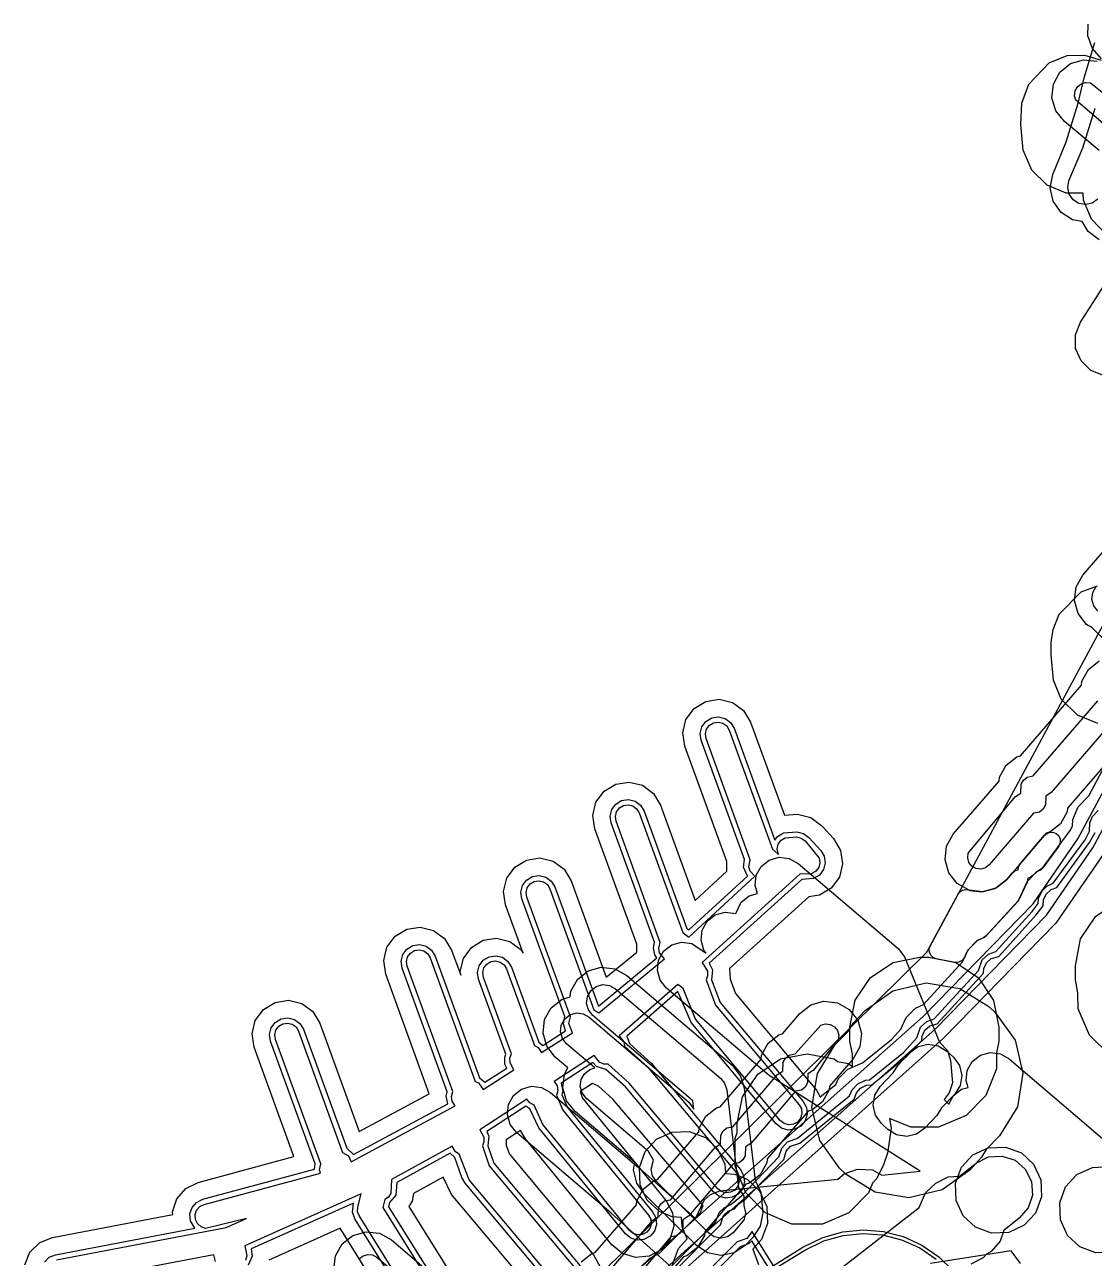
# Model space of a CAD drawing. Header units: metres. Extents: x -2677 to -840, y 169 to 1487.
# Drawn here: x -2060.7 to -1999.6, y 335.8 to 406.3 of the extents above; entities that cross this region are included whole.
import ezdxf

# ---------------------------------------------------------------- set-up
doc = ezdxf.new("R2010")
doc.units = ezdxf.units.M
for name, color, linetype in [('AI_GREENING_ALLOWED_ZONE', 4, 'Continuous'), ('AI_GREENING_EXCLUSIONS', 1, 'Continuous'), ('AI_GREENING_LAWN', 82, 'Continuous')]:
    doc.layers.add(name, color=color, linetype=linetype)

msp = doc.modelspace()

# ---------------------------------------------------------------- linework, layer by layer
at = {"layer": 'AI_GREENING_ALLOWED_ZONE'}
msp.add_lwpolyline([(-2008.604, 352.939), (-2008.776, 353.009), (-2008.911, 353.136), (-2008.99, 353.304), (-2009.003, 353.489), (-2008.947, 353.666), (-2007.357, 356.633), (-2007.25, 356.77), (-2007.103, 356.861), (-2006.933, 356.897), (-2006.761, 356.873), (-2006.682, 356.847), (-2006.005, 356.766), (-2005.908, 356.773), (-2005.252, 356.957), (-2005.166, 357.001), (-2004.61, 357.438), (-2004.575, 357.472), (-2004.246, 357.856), (-2004.085, 357.981), (-2003.929, 358.02), (-2003.905, 358.199), (-2003.811, 358.365), (-2002.414, 359.996), (-2002.17, 360.152), (-2002.139, 360.161), (-2001.934, 360.174), (-2001.741, 360.105), (-2001.592, 359.963), (-2001.513, 359.774), (-2001.516, 359.569), (-2001.601, 359.382), (-2002.516, 358.142), (-2002.696, 357.992), (-2002.81, 357.935), (-2002.875, 357.888), (-2003.077, 357.686), (-2003.235, 357.58), (-2003.372, 357.55), (-2003.366, 357.52), (-2003.412, 357.322), (-2003.864, 356.342), (-2003.949, 356.215), (-2005.74, 354.256), (-2005.899, 354.139), (-2006.223, 353.989), (-2006.294, 353.94), (-2006.771, 353.463), (-2006.822, 353.389), (-2006.99, 353.014), (-2007.124, 352.837), (-2007.322, 352.735), (-2007.544, 352.729), (-2008.604, 352.939)], close=True, dxfattribs=at)
at = {"layer": 'AI_GREENING_EXCLUSIONS'}
for points in [[(-1999.164, 404.395), (-1999.681, 404.979), (-1999.937, 405.716), (-1999.917, 406.375)], [(-1999.294, 394.051), (-1999.921, 394.516), (-2000.272, 395.101), (-2000.81, 395.196), (-2001.468, 395.615), (-2001.916, 396.255), (-2002.084, 397.017), (-2001.949, 397.785), (-2001.185, 399.643), (-2000.486, 401.851), (-2000.153, 403.309), (-1999.545, 405.321)], [(-1998.884, 394.35), (-1999.739, 395.227), (-2000.192, 396.311), (-2000.209, 396.704), (-2001.181, 396.72), (-2002.264, 397.174), (-2003.141, 398.029), (-2003.639, 399.179), (-2003.772, 400.633), (-2003.704, 401.855), (-2003.316, 402.953), (-2002.155, 404.174), (-2001.125, 404.582), (-2000.131, 404.608), (-1999.182, 404.308)], [(-1999.285, 399.161), (-2001.276, 400.81), (-2001.768, 401.416), (-2001.991, 402.164), (-2001.911, 402.94), (-2001.54, 403.626), (-2000.935, 404.119), (-2000.187, 404.342), (-1999.411, 404.262)], [(-1998.148, 399.908), (-2000.619, 402.023), (-2000.697, 402.285), (-2000.669, 402.557), (-2000.539, 402.797), (-2000.327, 402.969), (-2000.065, 403.048), (-1999.794, 403.019), (-1997.217, 400.954)], [(-1999.363, 396.368), (-1999.682, 396.145), (-2000.063, 396.06), (-2000.448, 396.128), (-2000.777, 396.338), (-2001, 396.657), (-2001.085, 397.038), (-2001.017, 397.423), (-2000.234, 399.309), (-1999.518, 401.576)], [(-1999.038, 386.291), (-1999.763, 386.577), (-2000.325, 387.12), (-2000.635, 387.836), (-2000.648, 388.616), (-2000.362, 389.342), (-1996.126, 395.919)], [(-1998.885, 371.074), (-1999.687, 371.866), (-2000.019, 372.055), (-2000.499, 372.671), (-2000.705, 373.423), (-2000.609, 374.198), (-2000.223, 374.876), (-1987.094, 390.05)], [(-1999.368, 366.385), (-2000.533, 366.855), (-2001.455, 367.777), (-2001.908, 368.861), (-2002.041, 370.314), (-2002.04, 371.032), (-2001.923, 371.759), (-2001.584, 372.634), (-2000.325, 373.913), (-1999.394, 374.263)], [(-1999.365, 372.811), (-1999.605, 373.119), (-1999.708, 373.496), (-1999.66, 373.883), (-1999.467, 374.222)], [(-1997.622, 365.588), (-2001.098, 361.552), (-2001.125, 361.329), (-2001.507, 360.648), (-2002.12, 360.166), (-2002.316, 360.111), (-2004.591, 357.453), (-2005.204, 356.971), (-2005.956, 356.76), (-2006.731, 356.852), (-2007.411, 357.235), (-2007.893, 357.848), (-2008.104, 358.599), (-2008.012, 359.374), (-2007.63, 360.054), (-2005.012, 363.093), (-2004.986, 363.316), (-2004.603, 363.997), (-2003.99, 364.479), (-2003.795, 364.534), (-2000.31, 368.578), (-2000.31, 368.578), (-2000.283, 368.801), (-1999.899, 369.481), (-1999.284, 369.961)], [(-2060.725, 335.435), (-2060.421, 336.154), (-2059.865, 336.702), (-2059.141, 336.995), (-2052.26, 338.31), (-2052.27, 338.473), (-2052.02, 339.212), (-2051.506, 339.799), (-2050.807, 340.145), (-2045.328, 341.618), (-2047.607, 347.878), (-2047.725, 348.649), (-2047.54, 349.407), (-2047.079, 350.036), (-2046.411, 350.441), (-2045.64, 350.56), (-2044.882, 350.374), (-2044.253, 349.913), (-2043.848, 349.246), (-2041.595, 343.054), (-2037.6, 345.208), (-2040.079, 352.063), (-2040.198, 352.834), (-2040.012, 353.592), (-2039.551, 354.221), (-2038.883, 354.626), (-2038.112, 354.745), (-2037.354, 354.559), (-2036.725, 354.098), (-2036.32, 353.431), (-2035.797, 351.995), (-2035.829, 352.199), (-2035.643, 352.957), (-2035.182, 353.586), (-2034.515, 353.991), (-2033.744, 354.11), (-2032.986, 353.924), (-2032.356, 353.463), (-2032.229, 353.253), (-2033.234, 356.015), (-2033.353, 356.786), (-2033.167, 357.544), (-2032.706, 358.174), (-2032.039, 358.578), (-2031.267, 358.697), (-2030.509, 358.512), (-2029.88, 358.05), (-2029.475, 357.383), (-2027.472, 351.88), (-2025.727, 353.321), (-2025.73, 353.762), (-2028.13, 360.356), (-2028.249, 361.127), (-2028.063, 361.885), (-2027.602, 362.515), (-2026.935, 362.919), (-2026.164, 363.038), (-2025.406, 362.853), (-2024.776, 362.391), (-2024.371, 361.724), (-2022.388, 356.274), (-2020.582, 357.939), (-2020.582, 358.49), (-2022.984, 365.089), (-2023.103, 365.86), (-2022.917, 366.618), (-2022.456, 367.248), (-2021.788, 367.652), (-2021.017, 367.771), (-2020.259, 367.586), (-2019.63, 367.124), (-2019.225, 366.457), (-2017.289, 361.138), (-2016.53, 361.197), (-2015.773, 361.008), (-2015.146, 360.544), (-2014.473, 359.803), (-2014.072, 359.134), (-2013.957, 358.362), (-2014.146, 357.605), (-2014.61, 356.978), (-2015.279, 356.576), (-2015.898, 356.484), (-2020.421, 352.379), (-2020.398, 351.776), (-2020.09, 350.946), (-2015.453, 345.42), (-2015.241, 345.034), (-2014.356, 345.747), (-2014.196, 346.081), (-2013.656, 346.621), (-2012.822, 346.984), (-2011.173, 348.312), (-2010.627, 348.91), (-2010.329, 349.574), (-2009.789, 350.114), (-2009.333, 350.325), (-2007.102, 352.766), (-2006.803, 353.431), (-2006.263, 353.971), (-2005.808, 354.182), (-2003.897, 356.272), (-2003.387, 357.377), (-2002.846, 357.917), (-2002.588, 358.045), (-2000.946, 360.27), (-2000.816, 360.513), (-2000.797, 360.9), (-2000.495, 361.622), (-1999.89, 362.249), (-1998.34, 365.155)], [(-1998.347, 366.739), (-2002.036, 362.437), (-2002.347, 362.241), (-2002.361, 361.732), (-2002.494, 361.494), (-2002.709, 361.325), (-2003.044, 361.26), (-2005.579, 358.299), (-2005.793, 358.13), (-2006.056, 358.056), (-2006.327, 358.088), (-2006.566, 358.222), (-2006.734, 358.437), (-2006.808, 358.7), (-2006.776, 358.971), (-2004.075, 362.208), (-2003.764, 362.404), (-2003.75, 362.913), (-2003.616, 363.151), (-2003.401, 363.32), (-2003.067, 363.386), (-2003.067, 363.386), (-1999.375, 367.69)], [(-2059.593, 335.592), (-2059.315, 335.866), (-2058.954, 336.013), (-2050.999, 337.533), (-2051.253, 337.954), (-2051.279, 338.343), (-2051.154, 338.713), (-2051.154, 338.713), (-2050.897, 339.006), (-2050.547, 339.179), (-2044.153, 340.898), (-2044.116, 341.211), (-2046.667, 348.22), (-2046.726, 348.605), (-2046.634, 348.984), (-2046.403, 349.299), (-2046.069, 349.501), (-2045.684, 349.561), (-2045.305, 349.468), (-2044.99, 349.237), (-2044.788, 348.904), (-2042.313, 342.104), (-2041.923, 341.741), (-2036.534, 344.646), (-2036.621, 345.081), (-2036.561, 345.321), (-2039.139, 352.405), (-2039.198, 352.79), (-2039.106, 353.169), (-2038.875, 353.484), (-2038.541, 353.687), (-2038.156, 353.746), (-2037.777, 353.653), (-2037.462, 353.422), (-2037.26, 353.089), (-2034.728, 346.133), (-2034.418, 345.886), (-2033.157, 346.683), (-2033.265, 346.916), (-2033.28, 347.305), (-2033.212, 347.488), (-2034.77, 351.77), (-2034.83, 352.155), (-2034.737, 352.534), (-2034.506, 352.849), (-2034.173, 353.051), (-2033.787, 353.111), (-2033.408, 353.018), (-2033.093, 352.787), (-2032.891, 352.454), (-2031.333, 348.173), (-2031.096, 347.984), (-2029.794, 348.806), (-2029.91, 349.205), (-2029.844, 349.625), (-2032.294, 356.357), (-2032.354, 356.743), (-2032.261, 357.122), (-2032.03, 357.436), (-2031.697, 357.639), (-2031.311, 357.698), (-2030.932, 357.605), (-2030.617, 357.375), (-2030.415, 357.041), (-2027.911, 350.222), (-2024.572, 352.978), (-2024.698, 353.167), (-2024.773, 353.55), (-2024.707, 353.875), (-2027.19, 360.698), (-2027.25, 361.084), (-2027.157, 361.463), (-2026.926, 361.777), (-2026.593, 361.98), (-2026.207, 362.039), (-2025.828, 361.946), (-2025.514, 361.716), (-2025.311, 361.382), (-2022.866, 354.664), (-2022.748, 354.582), (-2019.403, 357.666), (-2019.627, 358.168), (-2019.562, 358.612), (-2022.044, 365.431), (-2022.103, 365.817), (-2022.011, 366.196), (-2021.78, 366.51), (-2021.446, 366.713), (-2021.061, 366.772), (-2020.682, 366.679), (-2020.367, 366.449), (-2020.165, 366.115), (-2017.836, 359.717), (-2017.678, 359.934), (-2017.344, 360.136), (-2016.578, 360.198), (-2016.2, 360.104), (-2015.886, 359.872), (-2015.214, 359.131), (-2015.013, 358.797), (-2014.956, 358.411), (-2015.05, 358.032), (-2015.282, 357.719), (-2015.617, 357.518), (-2016.297, 357.473), (-2021.581, 352.676), (-2021.399, 352.295), (-2021.449, 351.732), (-2020.967, 350.436), (-2016.219, 344.777), (-2016.031, 344.435), (-2015.989, 344.047), (-2016.098, 343.673), (-2016.342, 343.368), (-2016.684, 343.181), (-2017.072, 343.138), (-2017.446, 343.247), (-2017.751, 343.492), (-2022.61, 349.282), (-2023.386, 351.069), (-2026.303, 348.502), (-2026.152, 348.097), (-2024.884, 346.942), (-2019.806, 340.89), (-2019.618, 340.548), (-2019.576, 340.16), (-2019.685, 339.786), (-2019.929, 339.482), (-2020.271, 339.294), (-2020.659, 339.251), (-2021.034, 339.361), (-2021.338, 339.605), (-2026.371, 345.603), (-2027.491, 346.611), (-2028.032, 346.772), (-2028.247, 346.997), (-2030.042, 345.828), (-2029.952, 345.371), (-2030.008, 345.162), (-2029.688, 344.433), (-2024.828, 338.47), (-2024.645, 338.125), (-2024.608, 337.737), (-2024.723, 337.364), (-2024.971, 337.063), (-2025.316, 336.88), (-2025.704, 336.843), (-2026.077, 336.958), (-2026.378, 337.207), (-2031.324, 343.274), (-2031.84, 344.358), (-2032.072, 344.505), (-2034.294, 343.058), (-2034.18, 342.795), (-2034.24, 342.233), (-2033.897, 341.251), (-2028.96, 335.367)], [(-2058.897, 335.718), (-2049.213, 337.569), (-2048.045, 338.091), (-2050.378, 337.519), (-2050.637, 337.607), (-2050.842, 337.787), (-2050.842, 337.787), (-2050.963, 338.032), (-2050.981, 338.304), (-2050.894, 338.563), (-2050.714, 338.768), (-2050.469, 338.889), (-2043.806, 340.681), (-2043.86, 340.873), (-2043.794, 341.204), (-2046.385, 348.322), (-2046.427, 348.592), (-2046.362, 348.857), (-2046.2, 349.078), (-2045.967, 349.219), (-2045.697, 349.261), (-2045.432, 349.196), (-2045.211, 349.035), (-2045.07, 348.801), (-2042.544, 341.862), (-2042.219, 341.665), (-2042.051, 341.331), (-2036.113, 344.532), (-2036.281, 344.796), (-2036.321, 345.066), (-2036.248, 345.34), (-2038.857, 352.507), (-2038.899, 352.777), (-2038.834, 353.043), (-2038.672, 353.263), (-2038.439, 353.405), (-2038.169, 353.446), (-2037.904, 353.381), (-2037.683, 353.22), (-2037.542, 352.986), (-2034.967, 345.914), (-2034.785, 345.838), (-2034.52, 345.468), (-2032.749, 346.586), (-2032.973, 346.985), (-2032.983, 347.258), (-2032.896, 347.496), (-2034.489, 351.872), (-2034.53, 352.142), (-2034.465, 352.408), (-2034.304, 352.628), (-2034.07, 352.77), (-2033.8, 352.811), (-2033.535, 352.746), (-2033.315, 352.585), (-2033.173, 352.351), (-2031.579, 347.972), (-2031.373, 347.859), (-2031.182, 347.575), (-2029.403, 348.698), (-2029.611, 349.227), (-2029.518, 349.605), (-2032.013, 356.46), (-2032.054, 356.73), (-2031.989, 356.995), (-2031.828, 357.215), (-2031.594, 357.357), (-2031.324, 357.398), (-2031.059, 357.333), (-2030.839, 357.172), (-2030.697, 356.938), (-2028.18, 350.022), (-2027.901, 349.841), (-2024.152, 352.935), (-2024.42, 353.281), (-2024.473, 353.549), (-2024.385, 353.867), (-2026.909, 360.801), (-2026.95, 361.071), (-2026.885, 361.336), (-2026.724, 361.556), (-2026.49, 361.698), (-2026.22, 361.739), (-2025.955, 361.674), (-2025.735, 361.513), (-2025.593, 361.279), (-2023.102, 354.437), (-2022.755, 354.168), (-2018.976, 357.651), (-2019.247, 357.939), (-2019.328, 358.2), (-2019.238, 358.597), (-2021.762, 365.534), (-2021.804, 365.804), (-2021.739, 366.069), (-2021.577, 366.289), (-2021.344, 366.431), (-2021.074, 366.472), (-2020.809, 366.408), (-2020.588, 366.246), (-2020.447, 366.013), (-2017.97, 359.208), (-2017.624, 358.896), (-2017.7, 359.227), (-2017.636, 359.492), (-2017.475, 359.713), (-2017.241, 359.855), (-2016.593, 359.899), (-2016.328, 359.833), (-2016.108, 359.67), (-2015.295, 358.695), (-2015.255, 358.425), (-2015.321, 358.16), (-2015.484, 357.941), (-2015.718, 357.8), (-2016.41, 357.776), (-2021.982, 352.718), (-2021.691, 352.225), (-2021.681, 351.952), (-2021.766, 351.723), (-2021.23, 350.283), (-2016.448, 344.584), (-2016.317, 344.345), (-2016.287, 344.073), (-2016.364, 343.811), (-2016.535, 343.598), (-2016.774, 343.467), (-2017.046, 343.437), (-2017.308, 343.513), (-2017.521, 343.684), (-2022.38, 349.475), (-2023.078, 351.235), (-2023.385, 351.47), (-2026.73, 348.526), (-2026.46, 348.185), (-2026.429, 347.943), (-2025.113, 346.749), (-2020.036, 340.698), (-2019.904, 340.458), (-2019.875, 340.187), (-2019.951, 339.924), (-2020.122, 339.711), (-2020.361, 339.58), (-2020.633, 339.55), (-2020.895, 339.627), (-2021.108, 339.798), (-2026.154, 345.812), (-2027.366, 346.903), (-2027.61, 346.908), (-2027.86, 347.018), (-2028.17, 347.405), (-2030.443, 345.924), (-2030.286, 345.662), (-2030.251, 345.391), (-2030.322, 345.13), (-2029.947, 344.275), (-2025.061, 338.281), (-2024.933, 338.039), (-2024.907, 337.767), (-2024.987, 337.506), (-2025.161, 337.296), (-2025.402, 337.168), (-2025.674, 337.142), (-2025.935, 337.222), (-2026.146, 337.396), (-2031.092, 343.464), (-2031.604, 344.567), (-2031.844, 344.691), (-2032.018, 344.898), (-2034.7, 343.152), (-2034.473, 342.731), (-2034.468, 342.458), (-2034.557, 342.231), (-2034.162, 341.1), (-2029.189, 335.174)], [(-2026.39, 334.5), (-2024.719, 335.985), (-2023.464, 337.119), (-2009.358, 349.632), (-2003.068, 356.07), (-2000.51, 359.796), (-1997.366, 365.638)], [(-2024.055, 335.237), (-2022.802, 336.37), (-2008.666, 348.909), (-2002.293, 355.433), (-1999.655, 359.274), (-1996.481, 365.172)], [(-2023.876, 335.218), (-2021.235, 337.87), (-2021.011, 338.427), (-2020.741, 338.697), (-2020.355, 338.879), (-2019.737, 339.381), (-2017.609, 341.608), (-2017.439, 342.109), (-2017.115, 342.459), (-2016.535, 342.683), (-2013.565, 345.098), (-2013.421, 345.443), (-2013.097, 345.792), (-2012.656, 345.997), (-2012.42, 346.016), (-2010.487, 347.581), (-2009.724, 348.41), (-2009.5, 349.015), (-2009.15, 349.339), (-2008.729, 349.502), (-2006.198, 352.267), (-2005.974, 352.872), (-2005.625, 353.195), (-2005.204, 353.358), (-2003.123, 355.636), (-2002.782, 356.09), (-2002.762, 356.377), (-2002.557, 356.818), (-2002.287, 357.088), (-2001.919, 357.262), (-2000.098, 359.735), (-1999.836, 360.222), (-1999.817, 360.702), (-1999.666, 361.063), (-1999.342, 361.413)], [(-2023.718, 334.924), (-2020.941, 337.713), (-2020.762, 338.259), (-2020.494, 338.502), (-2020.146, 338.627), (-2019.895, 338.929), (-2019.546, 339.147), (-2017.315, 341.455), (-2017.19, 341.941), (-2016.947, 342.21), (-2016.397, 342.389), (-2013.297, 344.906), (-2013.172, 345.275), (-2012.929, 345.543), (-2012.597, 345.703), (-2012.283, 345.722), (-2010.281, 347.362), (-2009.43, 348.261), (-2009.41, 348.515), (-2009.251, 348.847), (-2008.982, 349.09), (-2008.559, 349.215), (-2005.904, 352.118), (-2005.885, 352.372), (-2005.725, 352.704), (-2005.457, 352.947), (-2005.033, 353.072), (-2002.891, 355.445), (-2002.488, 355.96), (-2002.468, 356.318), (-2002.309, 356.65), (-2002.04, 356.893), (-2001.71, 357.014), (-1999.844, 359.575), (-1999.514, 360.151)], [(-2023.501, 335.079), (-2027.196, 338.389), (-2032.604, 343.006), (-2032.967, 343.466), (-2033.126, 344.029), (-2033.057, 344.61), (-2032.771, 345.121), (-2032.312, 345.484), (-2031.749, 345.643), (-2031.167, 345.574), (-2030.657, 345.288), (-2025.234, 340.659), (-2022.364, 338.088), (-2021.874, 339.14), (-2021.517, 339.455), (-2020.97, 339.665), (-2014.226, 340.325), (-2013.871, 340.643), (-2013.111, 340.896), (-2012.252, 340.865), (-2011.72, 340.568), (-2009.534, 340.78), (-2018.164, 346.263), (-2024.025, 351.247), (-2024.388, 351.707), (-2024.547, 352.27), (-2024.478, 352.851), (-2024.192, 353.362), (-2023.733, 353.725), (-2023.169, 353.884), (-2022.588, 353.815), (-2021.752, 353.252), (-2021.892, 353.428), (-2022.051, 353.992), (-2021.982, 354.573), (-2021.696, 355.084), (-2021.237, 355.446), (-2020.674, 355.605), (-2020.059, 355.518), (-2019.757, 356.163), (-2019.297, 356.526), (-2018.834, 356.657), (-2018.966, 357.126), (-2018.897, 357.707), (-2018.612, 358.218), (-2018.152, 358.58), (-2017.589, 358.739), (-2017.008, 358.67), (-2016.497, 358.385), (-2010.789, 353.512), (-2010.426, 353.052), (-2008.426, 348.166), (-2007.97, 347.681), (-2007.79, 347.124), (-2007.683, 345.832), (-2007.869, 345.277), (-2008.16, 344.894), (-2007.889, 344.626), (-2007.62, 345.107), (-2007.16, 345.469), (-2006.789, 345.574), (-2006.898, 345.96), (-2006.829, 346.541), (-2006.544, 347.052), (-2006.084, 347.414), (-2005.521, 347.573), (-2004.94, 347.505), (-2004.429, 347.219), (-1998.695, 342.316)], [(-2028.909, 335.605), (-2028.296, 336.087), (-2028.101, 336.142), (-2025.752, 338.866), (-2025.725, 339.09), (-2025.343, 339.77), (-2024.73, 340.253), (-2024.534, 340.308), (-2022.186, 343.032), (-2022.159, 343.256), (-2021.777, 343.936), (-2021.164, 344.418), (-2020.968, 344.473), (-2018.62, 347.198), (-2018.593, 347.421), (-2018.211, 348.102), (-2017.598, 348.584), (-2017.402, 348.639), (-2016.399, 349.811), (-2015.786, 350.293), (-2015.034, 350.504), (-2014.259, 350.412), (-2013.579, 350.029), (-2013.097, 349.416), (-2012.886, 348.665), (-2012.978, 347.89), (-2013.36, 347.209), (-2014.706, 345.657), (-2014.732, 345.433), (-2015.114, 344.753), (-2015.728, 344.271), (-2015.923, 344.216), (-2018.272, 341.492), (-2018.298, 341.268), (-2018.681, 340.587), (-2019.294, 340.105), (-2019.489, 340.05), (-2021.838, 337.326), (-2021.865, 337.102), (-2022.247, 336.422), (-2022.86, 335.939), (-2023.055, 335.885), (-2025.404, 333.16)], [(-2027.372, 334.994), (-2024.814, 337.982), (-2024.503, 338.178), (-2024.489, 338.687), (-2024.356, 338.925), (-2024.141, 339.094), (-2023.806, 339.159), (-2021.248, 342.147), (-2020.937, 342.343), (-2020.923, 342.852), (-2020.79, 343.091), (-2020.575, 343.259), (-2020.24, 343.325), (-2017.682, 346.313), (-2017.371, 346.509), (-2017.357, 347.018), (-2017.223, 347.256), (-2017.009, 347.425), (-2016.674, 347.49), (-2015.197, 349.134), (-2014.934, 349.208), (-2014.663, 349.176), (-2014.424, 349.042), (-2014.256, 348.827), (-2014.182, 348.564), (-2014.214, 348.293), (-2015.643, 346.542), (-2015.954, 346.346), (-2015.968, 345.837), (-2016.102, 345.598), (-2016.317, 345.43), (-2016.651, 345.364), (-2019.209, 342.376), (-2019.52, 342.18), (-2019.534, 341.671), (-2019.668, 341.433), (-2019.883, 341.264), (-2020.217, 341.199), (-2022.775, 338.211), (-2023.087, 338.015), (-2023.1, 337.505), (-2023.234, 337.267), (-2023.449, 337.098), (-2023.783, 337.033), (-2026.342, 334.045)], [(-2025.527, 335.283), (-2024.987, 335.823), (-2024.439, 336.073), (-2022.094, 338.427), (-2021.929, 338.822), (-2027.092, 344.906), (-2027.918, 345.65), (-2028.254, 345.798), (-2028.959, 345.339), (-2028.827, 344.959), (-2024.053, 339.102), (-2023.687, 338.413), (-2023.613, 337.636), (-2023.842, 336.89), (-2024.339, 336.288), (-2025.029, 335.923), (-2025.806, 335.849), (-2026.552, 336.078), (-2027.153, 336.575), (-2032.099, 342.643), (-2032.383, 343.109), (-2033.195, 342.581), (-2033.189, 342.256), (-2033.013, 341.754), (-2028.193, 336.01), (-2027.818, 335.325)], [(-2023.692, 335.456), (-2023.351, 336.373), (-2022.855, 336.921), (-2023.137, 337.597), (-2023.176, 338.142), (-2023.711, 338.181), (-2024.434, 338.483), (-2025.133, 339.13), (-2025.542, 340.012), (-2025.542, 340.012), (-2025.581, 340.998), (-2025.24, 341.915), (-2024.593, 342.614), (-2023.711, 343.023), (-2022.725, 343.062), (-2021.808, 342.721), (-2021.109, 342.074), (-2020.7, 341.192), (-2020.661, 340.647), (-2020.126, 340.608), (-2019.403, 340.306), (-2018.704, 339.659), (-2018.295, 338.777), (-2018.256, 337.791), (-2018.597, 336.874), (-2019.093, 336.326), (-2018.772, 335.456)], [(-2030.262, 334.274), (-2035.317, 340.298), (-2035.879, 341.769), (-2036.09, 341.891), (-2036.286, 342.216), (-2039.75, 340.312), (-2039.783, 339.534), (-2039.929, 339.303), (-2040.129, 339.162), (-2040.245, 338.702), (-2036.199, 332.215)], [(-2030.492, 334.081), (-2035.547, 340.106), (-2035.724, 340.418), (-2036.128, 341.573), (-2036.4, 341.811), (-2039.445, 340.137), (-2039.503, 339.426), (-2039.863, 338.99), (-2039.923, 338.752), (-2035.945, 332.374)], [(-2017.724, 332.388), (-2009.578, 338.719), (-2009.227, 339.558), (-2008.625, 340.112), (-2007.929, 340.461), (-2007.274, 340.509), (-2006.319, 341.251), (-2005.622, 341.601), (-2004.843, 341.656), (-2004.103, 341.41), (-2003.513, 340.899), (-2003.163, 340.202), (-2003.108, 339.423), (-2003.354, 338.683), (-2003.865, 338.093), (-2004.751, 337.404), (-2004.957, 336.779), (-2005.467, 336.188), (-2005.74, 336.05), (-2005.927, 335.833), (-2006.623, 335.48)], [(-2031.258, 333.439), (-2036.313, 339.463), (-2036.796, 340.453), (-2038.492, 339.52), (-2038.57, 339.067), (-2038.757, 338.772), (-2035.096, 332.903)], [(-2037.387, 331.474), (-2041.59, 338.213), (-2041.687, 338.469), (-2041.678, 338.742), (-2041.489, 339.493), (-2048.143, 336.513), (-2048.02, 335.949), (-2048.096, 335.687)], [(-2037.642, 331.315), (-2041.854, 338.07), (-2041.985, 338.437), (-2041.931, 338.967), (-2047.776, 336.349), (-2047.721, 335.924), (-2047.945, 335.405)], [(-2038.49, 330.786), (-2042.695, 337.529), (-2046.763, 335.707)], [(-2043.041, 335.175), (-2042.95, 335.95), (-2042.569, 336.631), (-2041.956, 337.115), (-2041.205, 337.327), (-2040.43, 337.235), (-2039.749, 336.854), (-2033.707, 331.694)], [(-2015.544, 331.589), (-2019.137, 337.339), (-2019.437, 336.934), (-2019.979, 336.755), (-2022.756, 333.966)], [(-2018.425, 335.078), (-2016.233, 336.437), (-2015.087, 336.996), (-2013.947, 337.314), (-2012.785, 337.425), (-2011.628, 337.334), (-2010.504, 337.045), (-2009.439, 336.563), (-2009.439, 336.563), (-2008.462, 335.891), (-2007.64, 335.087)], [(-2018.291, 334.929), (-2016.128, 336.267), (-2015.032, 336.804), (-2013.926, 337.115), (-2012.799, 337.225), (-2011.676, 337.14), (-2010.585, 336.863), (-2009.551, 336.397), (-2009.551, 336.397), (-2008.602, 335.748)], [(-2015.896, 331.587), (-2019.154, 336.8), (-2019.349, 336.631), (-2019.821, 336.461), (-2022.462, 333.809)], [(-2049.814, 335.624), (-2049.903, 336.011), (-2058.635, 334.343)], [(-2041.58, 335.787), (-2041.366, 335.956), (-2041.103, 336.031), (-2040.832, 335.999), (-2040.593, 335.865), (-2034.594, 330.743)], [(-2003.79, 335.503), (-2004.325, 336.234), (-2008.935, 335.5)]]:
    msp.add_lwpolyline(points, dxfattribs=at)
for points in [[(-1996.131, 356.532), (-1994.6, 356.228), (-1993.303, 355.36), (-1992.435, 354.063), (-1992.131, 352.532), (-1992.131, 351.726), (-1992.262, 351.067), (-1992.262, 350.142), (-1992.925, 348.556), (-1994.069, 347.433), (-1995.591, 346.813), (-1997.252, 346.829), (-1998.697, 347.433), (-1999.841, 348.556), (-2000.488, 350.065), (-2000.504, 350.985), (-2000.653, 351.735), (-2000.653, 352.537), (-2000.349, 354.068), (-1999.481, 355.365), (-1998.184, 356.233), (-1996.653, 356.537), (-1996.131, 356.532)], [(-2014.252, 347.069), (-2013.649, 346.95), (-2013.397, 346.781), (-2013.397, 347.476), (-2013.546, 348.226), (-2013.546, 349.028), (-2013.241, 350.559), (-2012.374, 351.856), (-2011.076, 352.723), (-2009.546, 353.028), (-2009.024, 353.023), (-2007.493, 352.718), (-2006.195, 351.851), (-2005.328, 350.554), (-2005.024, 349.023), (-2005.024, 348.217), (-2005.155, 347.558), (-2005.155, 346.633), (-2005.775, 345.111), (-2006.898, 343.967), (-2008.484, 343.304), (-2010.067, 343.304), (-2011.288, 343.798), (-2011.18, 343.254), (-2011.401, 341.813), (-2011.613, 341.158), (-2012.006, 340.368), (-2012.255, 340.101), (-2012.484, 339.552), (-2013.607, 338.408), (-2015.116, 337.761), (-2016.854, 337.761), (-2018.363, 338.408), (-2019.486, 339.552), (-2020.106, 341.074), (-2020.106, 342.658), (-2019.982, 342.994), (-2019.982, 343.507), (-2019.678, 345.038), (-2018.81, 346.335), (-2017.513, 347.203), (-2015.982, 347.507), (-2014.451, 347.203), (-2014.252, 347.069)], [(-2025.734, 340.102), (-2025.913, 340.861), (-2025.845, 341.278), (-2029.26, 344.192), (-2029.743, 344.805), (-2029.955, 345.556), (-2029.863, 346.331), (-2029.661, 346.692), (-2030.392, 347.316), (-2030.875, 347.928), (-2031.087, 348.679), (-2030.995, 349.454), (-2030.614, 350.135), (-2030.002, 350.619), (-2029.54, 350.749), (-2029.501, 351.077), (-2029.12, 351.758), (-2028.507, 352.242), (-2027.756, 352.454), (-2026.981, 352.362), (-2026.3, 351.981), (-2020.281, 346.843), (-2019.798, 346.23), (-2019.594, 345.562), (-2018.954, 340.271), (-2018.634, 339.59), (-2018.514, 338.405), (-2018.667, 337.64), (-2019.102, 336.992), (-2019.507, 336.548), (-2020.157, 336.116), (-2020.922, 335.965), (-2021.688, 336.119), (-2022.335, 336.554), (-2025.278, 339.468), (-2025.734, 340.102)], [(-2021.627, 337.259), (-2024.596, 340.2), (-2024.824, 340.516), (-2024.914, 340.896), (-2024.763, 341.423), (-2025.052, 341.915), (-2028.61, 344.953), (-2028.852, 345.259), (-2028.958, 345.635), (-2028.912, 346.022), (-2028.722, 346.363), (-2028.415, 346.604), (-2028.117, 346.689), (-2029.742, 348.076), (-2029.984, 348.383), (-2030.09, 348.758), (-2030.044, 349.146), (-2029.854, 349.486), (-2029.547, 349.728), (-2029.172, 349.834), (-2028.784, 349.788), (-2028.444, 349.597), (-2022.747, 344.734), (-2022.467, 344.329), (-2022.526, 344.814), (-2028.248, 349.699), (-2028.49, 350.006), (-2028.596, 350.381), (-2028.55, 350.769), (-2028.359, 351.109), (-2028.053, 351.351), (-2027.678, 351.457), (-2027.29, 351.411), (-2026.95, 351.22), (-2020.931, 346.082), (-2020.709, 345.813), (-2020.587, 345.442), (-2019.907, 339.828), (-2019.605, 339.35), (-2019.609, 338.819), (-2019.514, 338.407), (-2019.591, 338.024), (-2020.213, 337.256), (-2020.538, 337.04), (-2020.92, 336.965), (-2021.303, 337.042), (-2021.627, 337.259)], [(-2013.624, 348.802), (-2013.35, 349.245), (-2012.674, 349.969), (-2011.092, 351.107), (-2009.191, 351.554), (-2007.265, 351.239), (-2005.609, 350.214), (-2005.238, 349.868), (-2004.098, 348.284), (-2003.651, 346.385), (-2003.965, 344.46), (-2004.988, 342.804), (-2005.745, 342.019), (-2006.015, 341.582), (-2006.693, 340.854), (-2008.272, 339.717), (-2010.175, 339.268), (-2012.101, 339.582), (-2013.756, 340.605), (-2014.132, 340.956), (-2015.271, 342.539), (-2015.718, 344.44), (-2015.403, 346.366), (-2014.377, 348.023), (-2013.624, 348.802)], [(-2010.791, 346.857), (-2010.115, 347.581), (-2009.641, 347.922), (-2009.071, 348.056), (-2008.494, 347.962), (-2007.996, 347.654), (-2007.625, 347.308), (-2007.284, 346.834), (-2007.149, 346.265), (-2007.243, 345.687), (-2007.55, 345.189), (-2008.306, 344.406), (-2008.577, 343.967), (-2009.252, 343.242), (-2009.727, 342.9), (-2010.297, 342.766), (-2010.875, 342.86), (-2011.371, 343.167), (-2011.745, 343.516), (-2012.086, 343.99), (-2012.22, 344.56), (-2012.126, 345.138), (-2011.818, 345.635), (-2011.065, 346.414), (-2010.791, 346.857)], [(-2002.59, 339.313), (-2002.931, 338.396), (-2003.578, 337.697), (-2004.46, 337.288), (-2005.446, 337.249), (-2006.363, 337.59), (-2007.062, 338.237), (-2007.471, 339.119), (-2007.51, 340.105), (-2007.169, 341.022), (-2006.522, 341.721), (-2005.64, 342.13), (-2004.654, 342.169), (-2003.737, 341.828), (-2003.038, 341.181), (-2002.629, 340.299), (-2002.59, 339.313)], [(-1996.667, 339.177), (-1996.628, 338.191), (-1996.969, 337.274), (-1997.616, 336.575), (-1998.498, 336.166), (-1999.484, 336.127), (-2000.401, 336.468), (-2001.1, 337.115), (-2001.509, 337.997), (-2001.548, 338.983), (-2001.207, 339.9), (-2000.56, 340.599), (-1999.678, 341.008), (-1998.692, 341.047), (-1997.775, 340.706), (-1997.076, 340.059), (-1996.667, 339.177)]]:
    msp.add_lwpolyline(points, close=True, dxfattribs=at)
at = {"layer": 'AI_GREENING_LAWN'}
for points in [[(-2042.077, 320.809), (-2009.147, 353.315), (-2009.103, 353.374), (-1987.113, 394.207)], [(-1999.072, 358.887), (-2001.725, 355.022), (-2001.78, 354.956), (-2008.171, 348.415), (-2008.195, 348.391), (-2031.478, 327.583)]]:
    msp.add_lwpolyline(points, dxfattribs=at)

doc.saveas('drawing.dxf')
